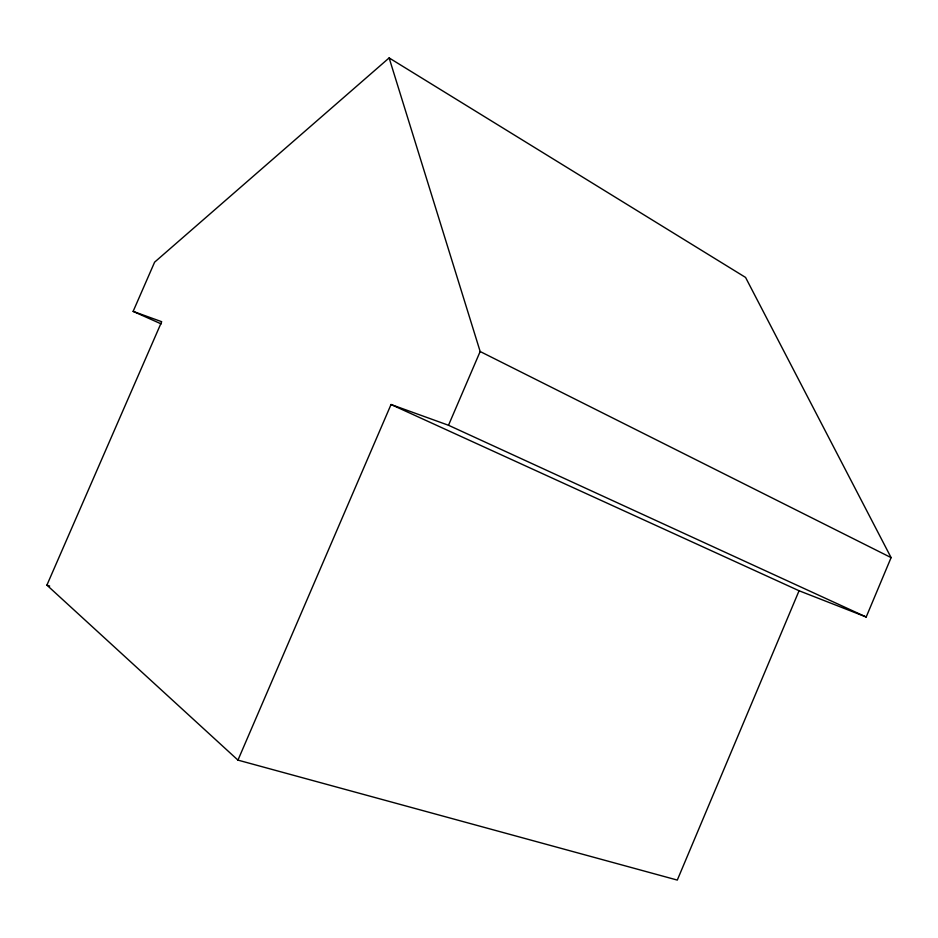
<?xml version="1.0" encoding="UTF-8"?>
<svg xmlns="http://www.w3.org/2000/svg" width="938" height="938" viewBox="0 0 938 938"><rect width="100%" height="100%" fill="white"/><g stroke="black" fill="none" stroke-linecap="round" stroke-linejoin="round"><path stroke-width="1.41" d="M799.07 590.752L677.295 880.079L237.959 760.12L391.04 404.513L799.07 590.752L866.196 617.005L891.1 557.618L745.558 277.425L389.129 57.922L154.606 262.171L133.137 311.381L161.195 323.915M391.04 404.513L448.505 425.266L480.162 351.516L389.129 57.922M237.959 760.12L46.9 585.136L161.688 321.699L133.137 311.381M46.9 585.136L49.691 586.039M448.505 425.266L866.196 617.005M480.162 351.516L891.1 557.618"/></g></svg>
